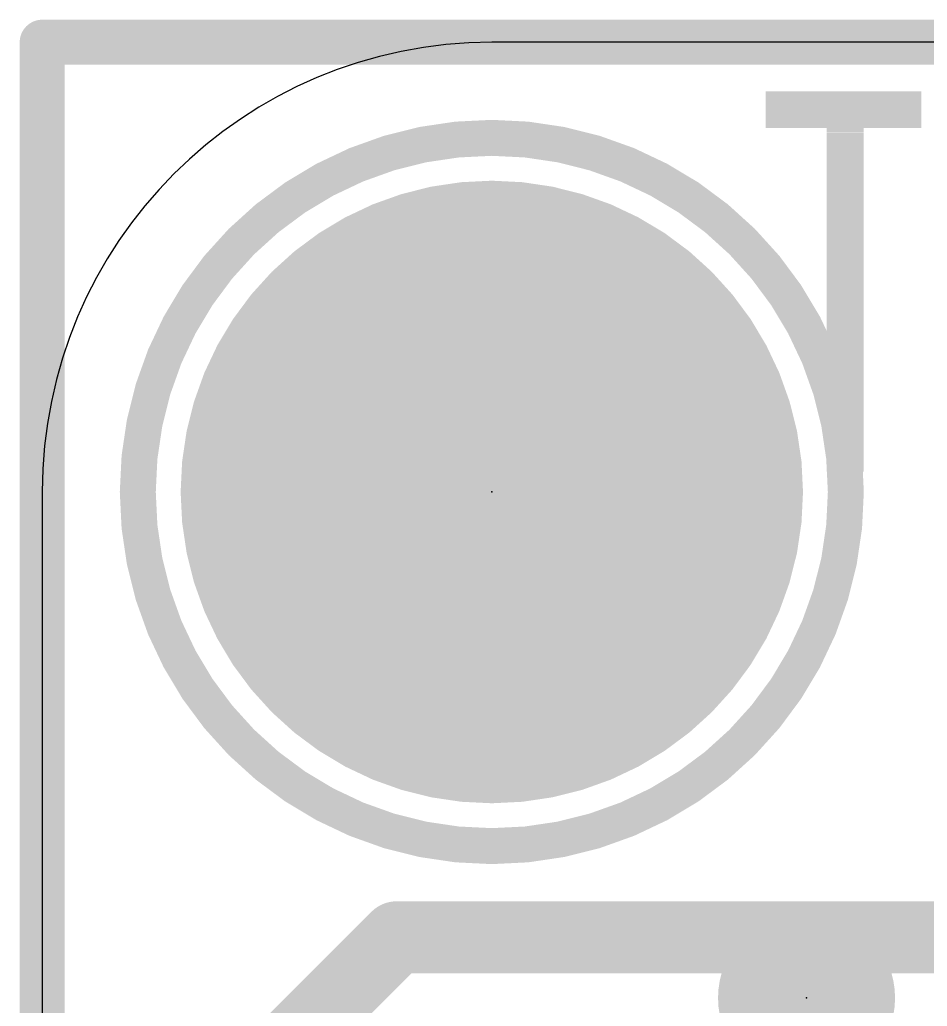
# Model space of a CAD drawing. Extents: x -0.1 to 17.9, y -0.1 to 25.5.
# Drawn here: x -0.13 to 5, y 19.96 to 25.53 of the extents above; entities that cross this region are included whole.
import ezdxf

# ---------------------------------------------------------------- set-up
doc = ezdxf.new("R2010")
doc.units = 0
for name, color, linetype in [('1', 12, 'CONTINUOUS'), ('16', 5, 'CONTINUOUS'), ('17', 110, 'CONTINUOUS'), ('20', 53, 'CONTINUOUS'), ('21', 40, 'CONTINUOUS'), ('22', 6, 'CONTINUOUS'), ('23', 40, 'CONTINUOUS')]:
    doc.layers.add(name, color=color, linetype=linetype)

# ---------------------------------------------------------------- blocks, each defined once
blk = doc.blocks.new('PIE')
at = {"const_width": 0.5}
blk.add_lwpolyline([(0, -0.25, 1), (0, 0.25, 1), (0, -0.25)], format="xyb", dxfattribs=at)
blk = doc.blocks.new('ROUNDP')
at = {"const_width": 0.5}
blk.add_lwpolyline([(0, -0.25, 1), (0, 0.25, 1), (0, -0.25)], format="xyb", dxfattribs=at)
blk = doc.blocks.new('RECT')
blk.add_solid([(-0.5, -0.5), (0.5, -0.5), (-0.5, 0.5), (0.5, 0.5)])

msp = doc.modelspace()

# ---------------------------------------------------------------- linework, layer by layer
at = {"layer": '1', "const_width": 0.254}
for points in [[(0, 0), (0, 25.4)], [(0, 25.4), (17.78, 25.4)]]:
    msp.add_lwpolyline(points, dxfattribs=at)
at = {"layer": '1', "const_width": 0.127}
for points in [[(0.0635, 25.4, 1), (-0.0635, 25.4)], [(0, 25.4635, 1), (0, 25.3365)]]:
    msp.add_lwpolyline(points, format="xyb", dxfattribs=at)
at = {"layer": '16'}
for points, const_width in [([(0, 0), (0, 25.4)], 0.254), ([(0, 25.4), (17.78, 25.4)], 0.254), ([(1.143, 19.485), (2.0034, 20.3454)], 0.4064), ([(2.0034, 20.3454), (6.0579, 20.3454)], 0.4064)]:
    msp.add_lwpolyline(points, dxfattribs=dict(at, const_width=const_width))
for points, const_width in [([(0.0635, 25.4, 1), (-0.0635, 25.4)], 0.127), ([(0, 25.4635, 1), (0, 25.3365)], 0.127), ([(2.0034, 20.447, 1), (2.0034, 20.2438)], 0.2032), ([(2.0753, 20.2736, 1), (1.9316, 20.4172)], 0.2032)]:
    msp.add_lwpolyline(points, format="xyb", dxfattribs=dict(at, const_width=const_width))
at = {"layer": '20'}
for p, q in [((15.24, 25.4), (2.54, 25.4)), ((0, 22.86), (0, 2.54))]:
    msp.add_line(p, q, dxfattribs=at)
msp.add_arc((2.54, 22.86), 2.54, 90, 180, dxfattribs=at)
at = {"layer": '21', "const_width": 0.2032}
msp.add_lwpolyline([(2.54, 20.86, 1), (2.54, 24.86, 1), (2.54, 20.86)], format="xyb", dxfattribs=at)
at = {"layer": '23'}
for p in [(2.54, 22.86), (4.318, 20.0025)]:
    msp.add_point(p, dxfattribs=at)

# ---------------------------------------------------------------- block references
at = {"layer": '1'}
msp.add_blockref('PIE', (4.318, 20.0025), dxfattribs=at)
at = {"layer": '17', "xscale": 3.516, "yscale": 3.516, "rotation": 90}
msp.add_blockref('ROUNDP', (2.54, 22.86), dxfattribs=at)
msp.add_blockref('ROUNDP', (2.54, 22.86), dxfattribs=at)
at = {"layer": '22', "rotation": 180}
for p, xscale, yscale in [((4.5263, 25.1113), 0.8788, 0.0231), ((4.5263, 25.0882), 0.8788, 0.0231), ((4.5263, 25.0651), 0.8788, 0.0231), ((4.5263, 25.042), 0.8788, 0.0231), ((4.5263, 25.019), 0.8788, 0.0229), ((4.5263, 24.996), 0.8788, 0.0231), ((4.5263, 24.9729), 0.8788, 0.0231), ((4.5263, 24.9498), 0.8788, 0.0231), ((4.5263, 24.9267), 0.8788, 0.0231), ((4.5364, 24.9036), 0.2083, 0.0231), ((4.5364, 24.8804), 0.2083, 0.0231), ((4.5364, 24.8573), 0.2083, 0.0231), ((4.5364, 24.8342), 0.2083, 0.0231), ((4.5364, 24.8111), 0.2083, 0.0231), ((4.5364, 24.788), 0.2083, 0.0231), ((4.5364, 24.765), 0.2083, 0.0229), ((4.5364, 24.742), 0.2083, 0.0231), ((4.5364, 24.7189), 0.2083, 0.0231), ((4.5364, 24.6958), 0.2083, 0.0231), ((4.5364, 24.6727), 0.2083, 0.0231), ((4.5364, 24.6496), 0.2083, 0.0231), ((4.5364, 24.6264), 0.2083, 0.0231), ((4.5364, 24.6033), 0.2083, 0.0231), ((4.5364, 24.5802), 0.2083, 0.0231), ((4.5364, 24.5571), 0.2083, 0.0231), ((4.5364, 24.534), 0.2083, 0.0231), ((4.5364, 24.511), 0.2083, 0.0229), ((4.5364, 24.488), 0.2083, 0.0231), ((4.5364, 24.4649), 0.2083, 0.0231), ((4.5364, 24.4418), 0.2083, 0.0231), ((4.5364, 24.4187), 0.2083, 0.0231), ((4.5364, 24.3956), 0.2083, 0.0231), ((4.5364, 24.3724), 0.2083, 0.0231), ((4.5364, 24.3493), 0.2083, 0.0231), ((4.5364, 24.3262), 0.2083, 0.0231), ((4.5364, 24.3031), 0.2083, 0.0231), ((4.5364, 24.28), 0.2083, 0.0231), ((4.5364, 24.257), 0.2083, 0.0229), ((4.5364, 24.234), 0.2083, 0.0231), ((4.5364, 24.2109), 0.2083, 0.0231), ((4.5364, 24.1878), 0.2083, 0.0231), ((4.5364, 24.1647), 0.2083, 0.0231), ((4.5364, 24.1416), 0.2083, 0.0231), ((4.5364, 24.1184), 0.2083, 0.0231), ((4.5364, 24.0953), 0.2083, 0.0231), ((4.5364, 24.0722), 0.2083, 0.0231), ((4.5364, 24.0491), 0.2083, 0.0231), ((4.5364, 24.026), 0.2083, 0.0231), ((4.5364, 24.003), 0.2083, 0.0229), ((4.5364, 23.98), 0.2083, 0.0231), ((4.5364, 23.9569), 0.2083, 0.0231), ((4.5364, 23.9338), 0.2083, 0.0231), ((4.5364, 23.9107), 0.2083, 0.0231), ((4.5364, 23.8876), 0.2083, 0.0231), ((4.5364, 23.8644), 0.2083, 0.0231), ((4.5364, 23.8413), 0.2083, 0.0231), ((4.5364, 23.8182), 0.2083, 0.0231), ((4.5364, 23.7951), 0.2083, 0.0231), ((4.5364, 23.772), 0.2083, 0.0231), ((4.5364, 23.749), 0.2083, 0.0229), ((4.5364, 23.726), 0.2083, 0.0231), ((4.5364, 23.7029), 0.2083, 0.0231), ((4.5364, 23.6798), 0.2083, 0.0231), ((4.5364, 23.6567), 0.2083, 0.0231), ((4.5364, 23.6336), 0.2083, 0.0231), ((4.5364, 23.6104), 0.2083, 0.0231), ((4.5364, 23.5873), 0.2083, 0.0231), ((4.5364, 23.5642), 0.2083, 0.0231), ((4.5364, 23.5411), 0.2083, 0.0231), ((4.5364, 23.518), 0.2083, 0.0231), ((4.5364, 23.495), 0.2083, 0.0229), ((4.5364, 23.472), 0.2083, 0.0231), ((4.5364, 23.4489), 0.2083, 0.0231), ((4.5364, 23.4258), 0.2083, 0.0231), ((4.5364, 23.4027), 0.2083, 0.0231), ((4.5364, 23.3796), 0.2083, 0.0231), ((4.5364, 23.3564), 0.2083, 0.0231), ((4.5364, 23.3333), 0.2083, 0.0231), ((4.5364, 23.3102), 0.2083, 0.0231), ((4.5364, 23.2871), 0.2083, 0.0231), ((4.5364, 23.264), 0.2083, 0.0231), ((4.5364, 23.241), 0.2083, 0.0229), ((4.5364, 23.218), 0.2083, 0.0231), ((4.5364, 23.1949), 0.2083, 0.0231), ((4.5364, 23.1718), 0.2083, 0.0231), ((4.5364, 23.1487), 0.2083, 0.0231), ((4.5364, 23.1256), 0.2083, 0.0231), ((4.5364, 23.1024), 0.2083, 0.0231), ((4.5364, 23.0793), 0.2083, 0.0231), ((4.5364, 23.0562), 0.2083, 0.0231), ((4.5364, 23.0331), 0.2083, 0.0231), ((4.5364, 23.01), 0.2083, 0.0231), ((4.5364, 22.987), 0.2083, 0.0229)]:
    msp.add_blockref('RECT', p, dxfattribs=dict(at, xscale=xscale, yscale=yscale))

doc.saveas('drawing.dxf')
